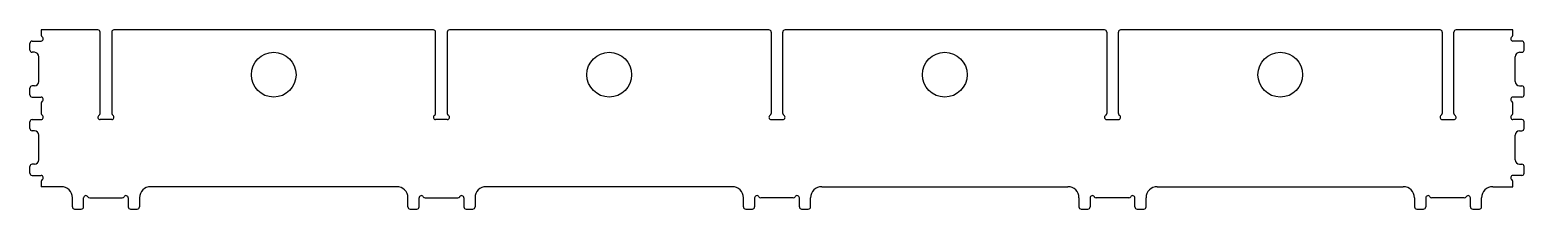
# Model space of a CAD drawing. Header units: millimetres. Extents: x -334 to 334, y 0 to 80.
import ezdxf

# ---------------------------------------------------------------- set-up
doc = ezdxf.new("R2010")
doc.units = ezdxf.units.MM

msp = doc.modelspace()

# ---------------------------------------------------------------- linework, layer by layer
at = {"color": 7, "linetype": 'Continuous', "lineweight": 25}
for p, q in [((-334, 71), (-334, 74)), ((-333, 75), (-329, 75)), ((-329, 80), (-329, 77.73)), ((-303.6, 80), (-329, 80)), ((-302.6, 42.73), (-302.6, 79)), ((-297.4, 79), (-297.4, 42.73)), ((-153.6, 80), (-296.4, 80)), ((-152.6, 42.73), (-152.6, 79)), ((-147.4, 79), (-147.4, 42.73)), ((-3.6, 80), (-146.4, 80)), ((-2.6, 79), (-2.6, 42.73)), ((2.6, 42.73), (2.6, 79)), ((146.4, 80), (3.6, 80)), ((147.4, 79), (147.4, 42.73)), ((152.6, 42.73), (152.6, 79)), ((296.4, 80), (153.6, 80)), ((297.4, 79), (297.4, 42.73)), ((302.6, 42.73), (302.6, 79)), ((329, 80), (303.6, 80)), ((329, 77.73), (329, 80)), ((333, 75), (329, 75)), ((334, 71), (334, 74)), ((-332, 70), (-333, 70)), ((-330, 57), (-330, 68)), ((330, 57), (330, 68)), ((332, 70), (333, 70)), ((-334, 51), (-334, 54)), ((-332, 55), (-333, 55)), ((332, 55), (333, 55)), ((334, 51), (334, 54)), ((-333, 50), (-329, 50)), ((-329, 47.27), (-329, 42.73)), ((333, 50), (329, 50)), ((329, 42.73), (329, 47.27)), ((-334, 36), (-334, 39)), ((-333, 40), (-329, 40)), ((-332, 35), (-333, 35)), ((-297.4, 40), (-302.6, 40)), ((-147.4, 40), (-152.6, 40)), ((-2.6, 40), (2.6, 40)), ((147.4, 40), (152.6, 40)), ((297.4, 40), (302.6, 40)), ((333, 40), (329, 40)), ((332, 35), (333, 35)), ((334, 36), (334, 39)), ((-330, 22), (-330, 33)), ((330, 22), (330, 33)), ((-334, 16), (-334, 19)), ((-332, 20), (-333, 20)), ((-333, 15), (-329, 15)), ((333, 15), (329, 15)), ((332, 20), (333, 20)), ((334, 16), (334, 19)), ((-329, 12.27), (-329, 10)), ((-320, 10), (-329, 10)), ((-170, 10), (-280, 10)), ((-20, 10), (-130, 10)), ((20, 10), (130, 10)), ((170, 10), (280, 10)), ((320, 10), (329, 10)), ((329, 10), (329, 12.27)), ((-315, 1), (-315, 5)), ((-314, 0), (-311, 0)), ((-310, 1), (-310, 5)), ((-307.27, 5), (-292.73, 5)), ((-290, 5), (-290, 1)), ((-289, 0), (-286, 0)), ((-285, 5), (-285, 1)), ((-165, 1), (-165, 5)), ((-164, 0), (-161, 0)), ((-160, 1), (-160, 5)), ((-157.27, 5), (-142.73, 5)), ((-140, 5), (-140, 1)), ((-139, 0), (-136, 0)), ((-135, 5), (-135, 1)), ((-15, 1), (-15, 5)), ((-14, 0), (-11, 0)), ((-10, 5), (-10, 1)), ((7.27, 5), (-7.27, 5)), ((10, 1), (10, 5)), ((11, 0), (14, 0)), ((15, 1), (15, 5)), ((135, 5), (135, 1)), ((136, 0), (139, 0)), ((140, 5), (140, 1)), ((157.27, 5), (142.73, 5)), ((160, 1), (160, 5)), ((161, 0), (164, 0)), ((165, 1), (165, 5)), ((285, 5), (285, 1)), ((286, 0), (289, 0)), ((290, 5), (290, 1)), ((307.27, 5), (292.73, 5)), ((310, 1), (310, 5)), ((311, 0), (314, 0)), ((315, 1), (315, 5))]:
    msp.add_line(p, q, dxfattribs=at)
for centre in [(-225, 60), (-75, 60), (75, 60), (225, 60)]:
    msp.add_circle(centre, 10, dxfattribs=at)
for centre, radius, start, end in [((-333, 74), 1, 90, 180), ((-328, 77.73), 1, 180, 240), ((-329, 76), 1, 270, 60), ((-303.6, 79), 1, 0, 90), ((-296.4, 79), 1, 90, 180), ((-153.6, 79), 1, 0, 90), ((-146.4, 79), 1, 90, 180), ((-3.6, 79), 1, 0, 90), ((3.6, 79), 1, 90, 180), ((146.4, 79), 1, 0, 90), ((153.6, 79), 1, 90, 180), ((296.4, 79), 1, 0, 90), ((303.6, 79), 1, 90, 180), ((329, 76), 1, 120, 270), ((328, 77.73), 1, 300, 0), ((333, 74), 1, 0, 90), ((-333, 71), 1, 180, 270), ((-332, 68), 2, 0, 90), ((332, 68), 2, 90, 180), ((333, 71), 1, 270, 0), ((-333, 54), 1, 90, 180), ((-332, 57), 2, 270, 0), ((332, 57), 2, 180, 270), ((333, 54), 1, 0, 90), ((-333, 51), 1, 180, 270), ((-329, 49), 1, 300, 90), ((-328, 47.27), 1, 120, 180), ((329, 49), 1, 90, 240), ((328, 47.27), 1, 0, 60), ((333, 51), 1, 270, 0), ((-328, 42.73), 1, 180, 240), ((-329, 41), 1, 270, 60), ((-302.6, 41), 1, 120, 270), ((-303.6, 42.73), 1, 300, 0), ((-296.4, 42.73), 1, 180, 240), ((-297.4, 41), 1, 270, 60), ((-152.6, 41), 1, 120, 270), ((-153.6, 42.73), 1, 300, 0), ((-146.4, 42.73), 1, 180, 240), ((-147.4, 41), 1, 270, 60), ((-2.6, 41), 1, 120, 270), ((-3.6, 42.73), 1, 300, 0), ((3.6, 42.73), 1, 180, 240), ((2.6, 41), 1, 270, 60), ((147.4, 41), 1, 120, 270), ((146.4, 42.73), 1, 300, 0), ((153.6, 42.73), 1, 180, 240), ((152.6, 41), 1, 270, 60), ((297.4, 41), 1, 120, 270), ((296.4, 42.73), 1, 300, 0), ((303.6, 42.73), 1, 180, 240), ((302.6, 41), 1, 270, 60), ((329, 41), 1, 120, 270), ((328, 42.73), 1, 300, 0), ((-333, 39), 1, 90, 180), ((-333, 36), 1, 180, 270), ((-332, 33), 2, 0, 90), ((332, 33), 2, 90, 180), ((333, 39), 1, 0, 90), ((333, 36), 1, 270, 0), ((-332, 22), 2, 270, 0), ((332, 22), 2, 180, 270), ((-333, 19), 1, 90, 180), ((-333, 16), 1, 180, 270), ((-329, 14), 1, 300, 90), ((329, 14), 1, 90, 240), ((333, 19), 1, 0, 90), ((333, 16), 1, 270, 0), ((-328, 12.27), 1, 120, 180), ((-320, 5), 5, 0, 90), ((-280, 5), 5, 90, 180), ((-170, 5), 5, 0, 90), ((-130, 5), 5, 90, 180), ((-20, 5), 5, 0, 90), ((20, 5), 5, 90, 180), ((130, 5), 5, 0, 90), ((170, 5), 5, 90, 180), ((280, 5), 5, 0, 90), ((320, 5), 5, 90, 180), ((328, 12.27), 1, 0, 60), ((-314, 1), 1, 180, 270), ((-311, 1), 1, 270, 0), ((-309, 5), 1, 30, 180), ((-307.27, 6), 1, 210, 270), ((-292.73, 6), 1, 270, 330), ((-291, 5), 1, 0, 150), ((-289, 1), 1, 180, 270), ((-286, 1), 1, 270, 0), ((-164, 1), 1, 180, 270), ((-161, 1), 1, 270, 0), ((-159, 5), 1, 30, 180), ((-157.27, 6), 1, 210, 270), ((-142.73, 6), 1, 270, 330), ((-141, 5), 1, 0, 150), ((-139, 1), 1, 180, 270), ((-136, 1), 1, 270, 0), ((-14, 1), 1, 180, 270), ((-11, 1), 1, 270, 0), ((-9, 5), 1, 30, 180), ((-7.27, 6), 1, 210, 270), ((7.27, 6), 1, 270, 330), ((9, 5), 1, 0, 150), ((11, 1), 1, 180, 270), ((14, 1), 1, 270, 0), ((136, 1), 1, 180, 270), ((139, 1), 1, 270, 0), ((141, 5), 1, 30, 180), ((142.73, 6), 1, 210, 270), ((157.27, 6), 1, 270, 330), ((159, 5), 1, 0, 150), ((161, 1), 1, 180, 270), ((164, 1), 1, 270, 0), ((286, 1), 1, 180, 270), ((289, 1), 1, 270, 0), ((291, 5), 1, 30, 180), ((292.73, 6), 1, 210, 270), ((307.27, 6), 1, 270, 330), ((309, 5), 1, 0, 150), ((311, 1), 1, 180, 270), ((314, 1), 1, 270, 0)]:
    msp.add_arc(centre, radius, start, end, dxfattribs=at)

doc.saveas('drawing.dxf')
